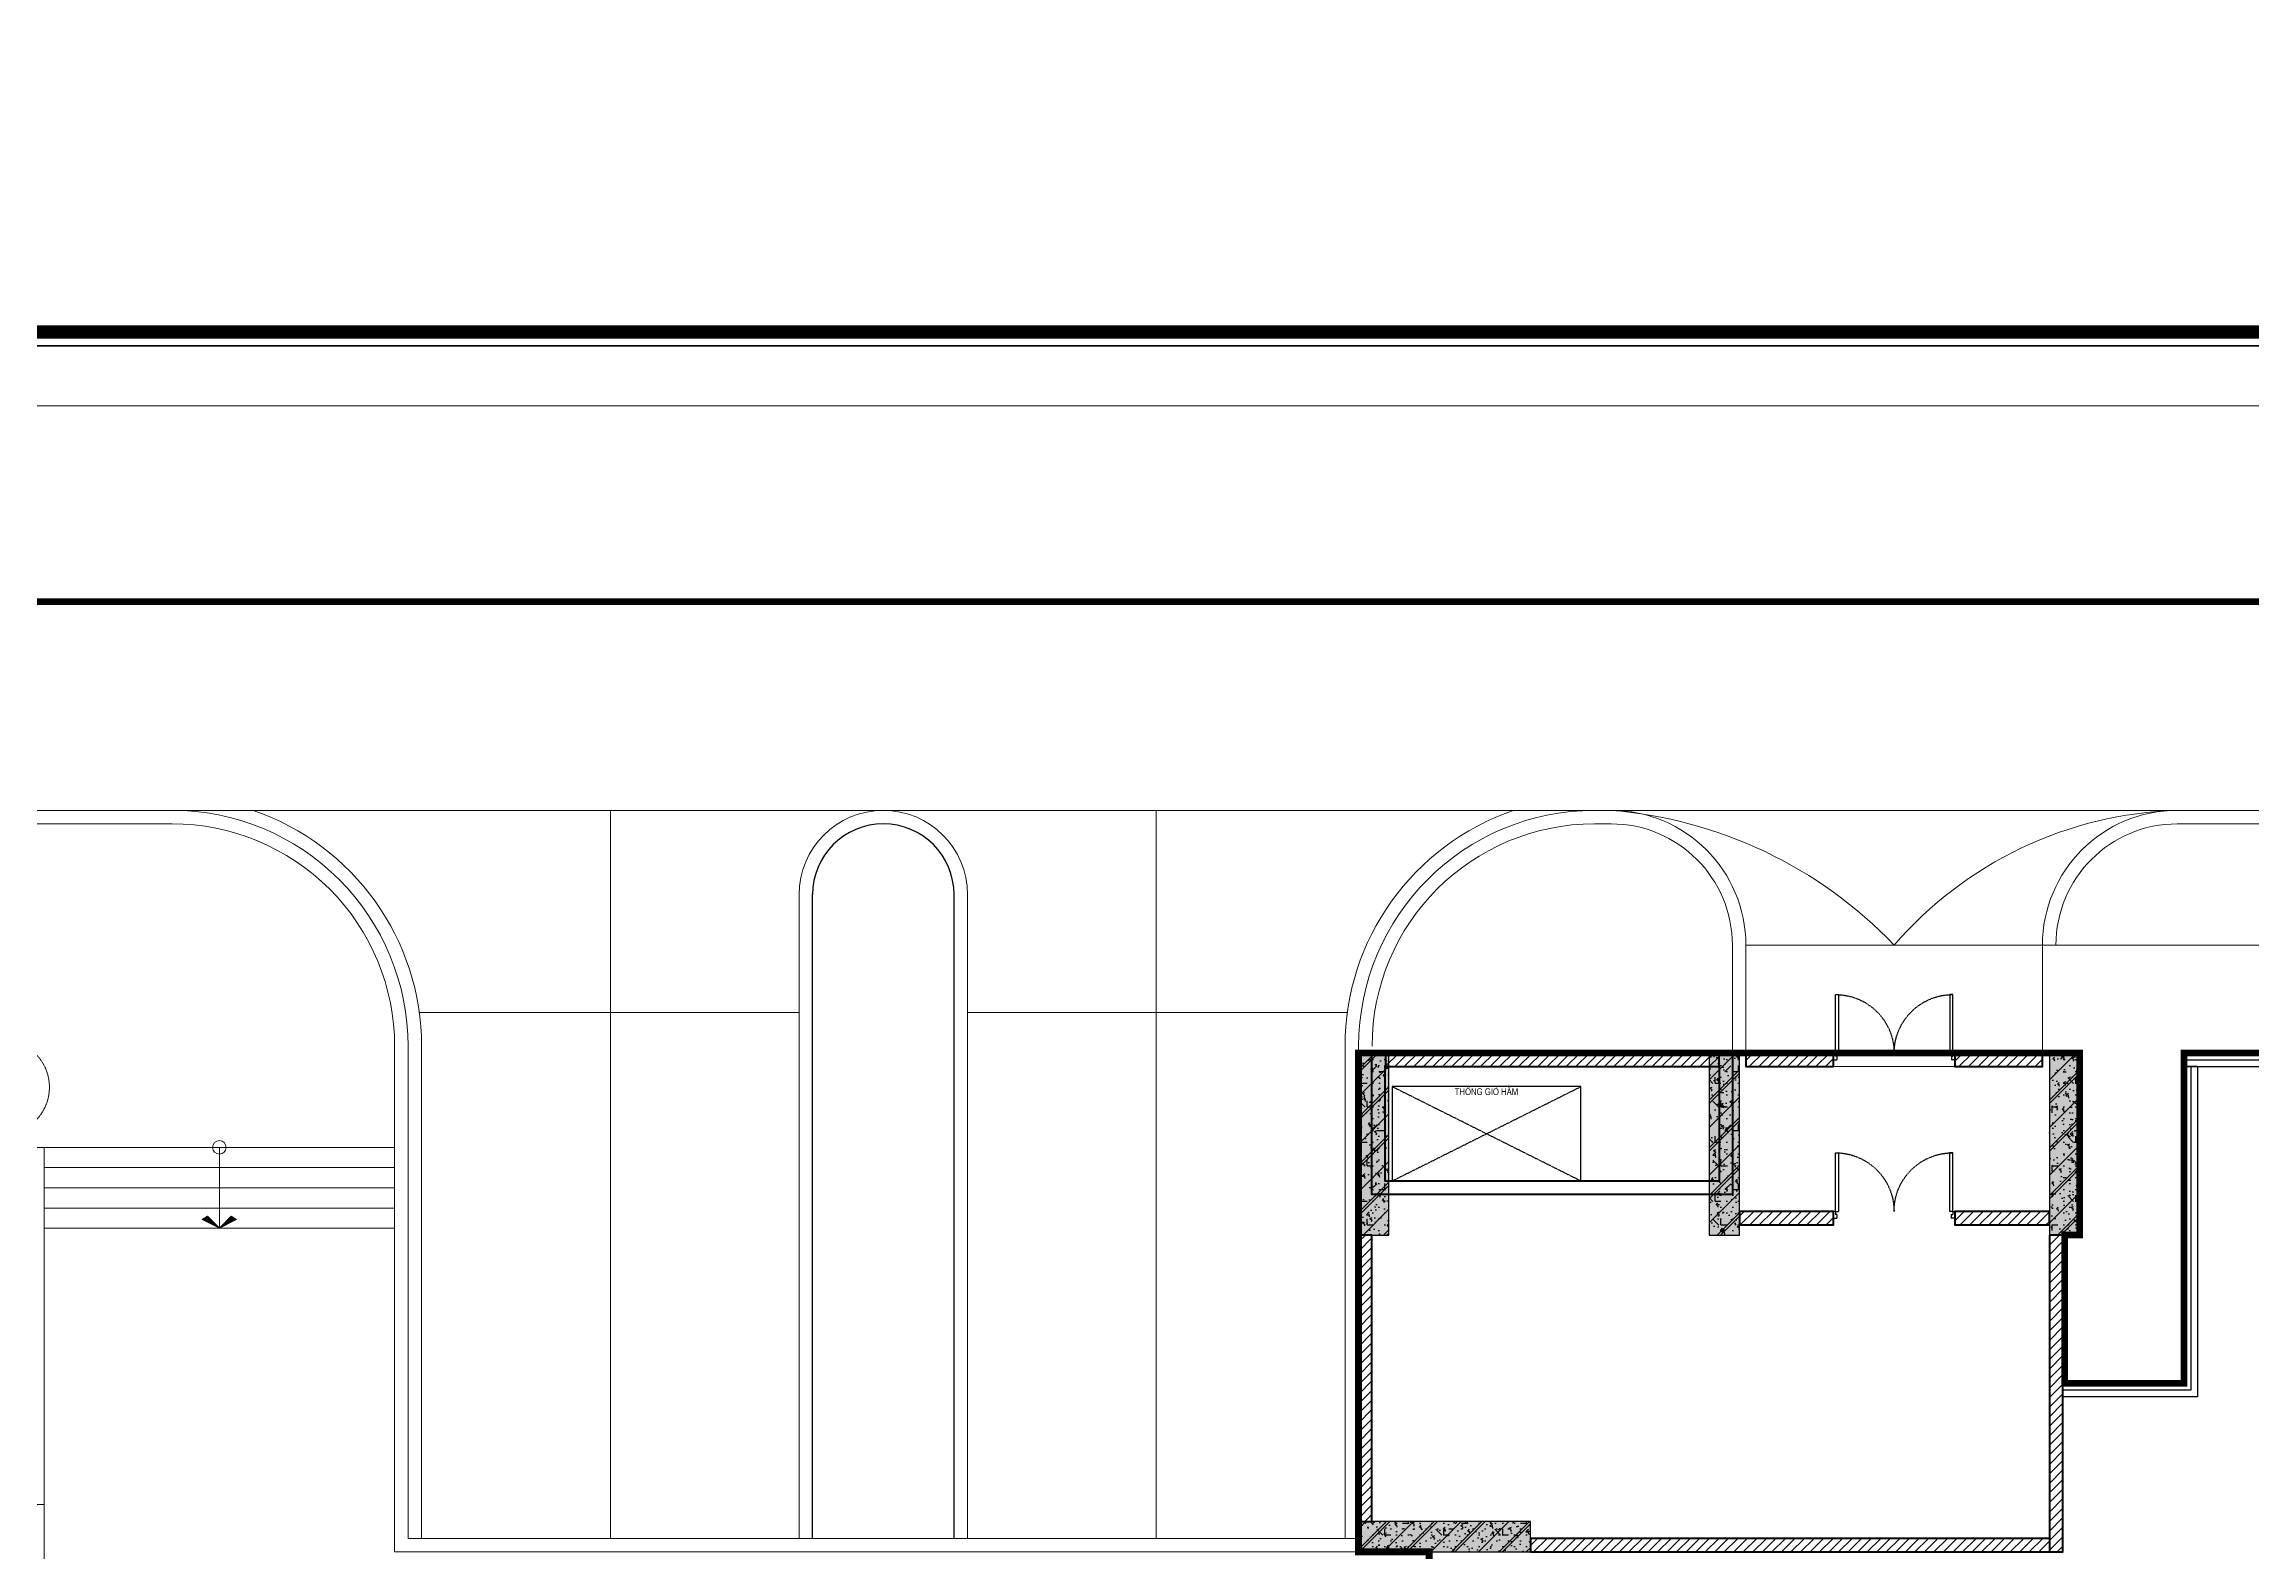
# Model space of a CAD drawing. Header units: millimetres. Extents: x 379264 to 1158416, y -283062 to 356890.
# Drawn here: x 809056 to 809711, y -4892 to -4445 of the extents above; entities that cross this region are included whole.
import ezdxf
from ezdxf.enums import TextEntityAlignment as Align

# ---------------------------------------------------------------- set-up
doc = ezdxf.new("R2010")
doc.units = ezdxf.units.MM
for name, pattern in [('keyplan TANG 1$0$Core 1A$0$Hidden10.5', [1.5, 1, -0.5]), ('keyplan TANG 1$0$HTT Hidden 10.5', [1.5, 1, -0.5]), ('keyplan TANG 1$0$mb tang 1 TWB$0$Hidden10.5', [1.5, 1, -0.5]), ('keyplan TANG 1$0$Ranh dat$0$HTT Divide', [18, 10, -2, 1, -2, 1, -2]), ('keyplan TANG 1$0$Ranh dat$0$HTT Hidden 21', [3, 2, -1]), ('keyplan TANG 1$0$WC Vphong$0$Hidden', [7.143750000000001, 4.7625, -2.38125])]:
    doc.linetypes.add(name, pattern=pattern)
for name, color, linetype in [('11PM. DIM', 2, 'Continuous'), ('BLOCK A - CHI TIET THANG 4$0$DnW', 20, 'Continuous'), ('keyplan TANG 1$0$Concrete Line', 250, 'Continuous'), ('keyplan TANG 1$0$mb tang 1 TWB$0$Brick Wall', 250, 'Continuous'), ('keyplan TANG 1$0$mb tang 1 TWB$0$Curtain Line', 250, 'Continuous'), ('keyplan TANG 1$0$mb tang 1 TWB$0$Door', 250, 'Continuous'), ('keyplan TANG 1$0$mb tang 1 TWB$0$Glass', 250, 'Continuous'), ('keyplan TANG 1$0$mb tang 1 TWB$0$Wall Hatch', 250, 'Continuous'), ('keyplan TANG 1$0$MB_Cot tang 1$0$Concrete Hatch', 250, 'Continuous'), ('keyplan TANG 1$0$MB_Cot tang 1$0$Concrete Line', 250, 'Continuous'), ('keyplan TANG 1$0$MB_Cot tang 1$0$Concrete Solid', 250, 'Continuous'), ('keyplan TANG 1$0$Opening Hidden', 250, 'keyplan TANG 1$0$Core 1A$0$Hidden10.5'), ('keyplan TANG 1$0$Opening Line', 250, 'Continuous'), ('keyplan TANG 1$0$Opening Text', 250, 'Continuous'), ('keyplan TANG 1$0$Ramp Line', 250, 'Continuous'), ('keyplan TANG 1$0$Vat dung', 250, 'keyplan TANG 1$0$HTT Hidden 10.5')]:
    doc.layers.add(name, color=color, linetype=linetype)
for name, color, linetype, lineweight in [('keyplan TANG 1$0$Cau thang', 250, 'Continuous', 15), ('keyplan TANG 1$0$Hatch vat lieu', 250, 'Continuous', 5), ('keyplan TANG 1$0$mb tang 1 TWB$0$Wall Line', 250, 'Continuous', 70), ('keyplan TANG 1$0$Net cat Tuong', 250, 'Continuous', 40), ('keyplan TANG 1$0$Net Thay khac', 250, 'Continuous', 15), ('keyplan TANG 1$0$Net thay Tuong', 250, 'Continuous', 20), ('keyplan TANG 1$0$Ramp doc', 250, 'Continuous', 5), ('keyplan TANG 1$0$Ranh dat$0$CGXD', 250, 'keyplan TANG 1$0$Ranh dat$0$HTT Hidden 21', 40), ('keyplan TANG 1$0$Ranh dat$0$Ranh dat', 250, 'keyplan TANG 1$0$Ranh dat$0$HTT Divide', 40), ('keyplan TANG 1$0$Thiet bi Ve Sinh', 250, 'Continuous', 9)]:
    doc.layers.add(name, color=color, linetype=linetype, lineweight=lineweight)
doc.styles.add('keyplan TANG 1$0$VNI-HelveC', font='VHELVCN_0.TTF')

# ---------------------------------------------------------------- blocks, each defined once
blk = doc.blocks.new('*U32')
at = {"layer": 'keyplan TANG 1$0$Opening Hidden'}
for p, q in [((0, 0), (2800, 1399.999999973756)), ((2800, 0), (0, 1399.999999973756))]:
    blk.add_line(p, q, dxfattribs=at)
at = {"layer": 'keyplan TANG 1$0$Opening Line'}
blk.add_lwpolyline([(0, 0), (2800, 5.684341886080801e-14), (2800, 1399.999999973756), (0, 1399.999999973756)], close=True, dxfattribs=at)
at = {"layer": 'keyplan TANG 1$0$Opening Text', "style": 'keyplan TANG 1$0$VNI-HelveC'}
blk.add_attdef('OPENING', text='', height=100, dxfattribs=at).set_placement((1400.004036636092, 1325.000000000007), align=Align.MIDDLE_CENTER)
blk = doc.blocks.new('keyplan TANG 1$0$A$Cec98b088')
at = {"layer": 'keyplan TANG 1$0$Net cat Tuong'}
for points in [[(77045.45460955921, 153300.0000088457), (82400.00000156723, 153300.0000087093), (82400.00000013634, 151201.499998129), (77045.45460812832, 151201.4999982654)], [(77245.45460955921, 153100.0000088457), (82200.00000156723, 153100.0000087093), (82200.00000013634, 151401.499998129), (77245.45460812832, 151401.4999982654)]]:
    blk.add_lwpolyline(points, close=True, dxfattribs=at)
at = {"layer": 'keyplan TANG 1$0$Opening Line'}
blk.add_blockref('*U32', (77348.4865502048, 151401.4999982654), dxfattribs=at).add_auto_attribs({'OPENING': 'THOÂNG GIOÙ HAÀM'})
blk = doc.blocks.new('keyplan TANG 1$0$A_Tang Tret$0$HANDYCAPE SYMBOL')
for p, q in [((-40.00000003725289, 139.9999997811392), (-40.00000006635672, 179.9999997019767)), ((80.00000004540196, 179.9999998183921), (-40.00000006635672, 179.9999997019767)), ((80.00000004540196, 179.9999998183921), (79.99999998719431, 259.9999996600673)), ((120.0000000086147, 139.9999999925494, -9.807177236e-07), (119.9999999580905, 300.0000000465661)), ((-103.0940107593778, 99.99999974388628), (-181.0380745884031, -35.00307914009318)), ((-79.99999998719431, 59.99999982304872), (-138.4016711136792, -41.15466185857075)), ((80.00000007450578, 99.99999974388628), (-103.0940107593778, 99.99999974388628)), ((131.3344158846885, 59.99999970005593), (-79.99999998719431, 59.99999982304872)), ((79.99999998719431, 139.9999997811392), (-40.00000003725289, 139.9999997811392)), ((80.00000007450578, 99.99999974388628), (79.99999998719431, 139.9999997811392))]:
    blk.add_line(p, q)
for centre, radius, start, end in [((79.99999995809048, 300.0000000465661), 40, 3.3350533e-09, 270.0000000133402), ((0, 0), 184.3908891458577, 190.9429129415675, 49.39870536295375), ((0, 0), 144.3908891458577, 196.5601975661606, 24.55324446938323)]:
    blk.add_arc(centre, radius, start, end)
blk = doc.blocks.new('keyplan TANG 1$0$dsb')
at = {"layer": 'keyplan TANG 1$0$Thiet bi Ve Sinh', "linetype": 'keyplan TANG 1$0$WC Vphong$0$Hidden', "ltscale": 0.2}
blk.add_circle((41954.94898165914, 29048.92598197549), 700.0000000000001, dxfattribs=at)
at = {"layer": 'keyplan TANG 1$0$Vat dung', "extrusion": (0, 0, -1), "xscale": 2, "yscale": 2, "zscale": -2}
blk.add_blockref('keyplan TANG 1$0$A_Tang Tret$0$HANDYCAPE SYMBOL', (-42029.4761099754, 28952.89291751558), dxfattribs=at)
blk = doc.blocks.new('*U95')
at = {"layer": 'keyplan TANG 1$0$mb tang 1 TWB$0$Wall Hatch'}
h = blk.add_hatch(dxfattribs=at)
h.set_pattern_fill('LINE10', color=256, scale=100, angle=45, style=0, pattern_type=2)
h.set_pattern_definition([(45, (150, 4200), (-70.71067811865474, 70.71067811865476), [])])
h.paths.add_polyline_path([(0, 4250), (0, 0), (200, -1.13686837721616e-13), (200, 4250)])
at = {"layer": 'keyplan TANG 1$0$mb tang 1 TWB$0$Wall Line'}
blk.add_lwpolyline([(0, 4250), (0, 0), (200, -1.13686837721616e-13), (200, 4250)], close=True, dxfattribs=at)
blk = doc.blocks.new('*U96')
at = {"layer": 'keyplan TANG 1$0$mb tang 1 TWB$0$Wall Hatch'}
h = blk.add_hatch(dxfattribs=at)
h.set_pattern_fill('LINE10', color=256, scale=100, angle=45, style=0, pattern_type=2)
h.set_pattern_definition([(45, (150, 4650), (-70.71067811865474, 70.71067811865476), [])])
h.paths.add_polyline_path([(0, 4700), (0, 0), (200, -1.13686837721616e-13), (200, 4700)])
at = {"layer": 'keyplan TANG 1$0$mb tang 1 TWB$0$Wall Line'}
blk.add_lwpolyline([(0, 4700), (0, 0), (200, -1.13686837721616e-13), (200, 4700)], close=True, dxfattribs=at)
blk = doc.blocks.new('*U93')
at = {"layer": 'keyplan TANG 1$0$mb tang 1 TWB$0$Wall Hatch'}
h = blk.add_hatch(dxfattribs=at)
h.set_pattern_fill('LINE10', color=256, scale=100, angle=45, style=0, pattern_type=2)
h.set_pattern_definition([(45, (-2300.000000000001, 7349.999999999999), (-70.71067811865474, 70.71067811865476), [])])
h.paths.add_polyline_path([(4950, -1.103117597267555e-12), (0, 0), (-1.580957587066223e-13, -200.0000000000001), (4950, -200.0000000000012)])
at = {"layer": 'keyplan TANG 1$0$mb tang 1 TWB$0$Wall Line'}
blk.add_lwpolyline([(4950, -1.103117597267555e-12), (0, 0), (-1.580957587066223e-13, -200.0000000000001), (4950, -200.0000000000012)], close=True, dxfattribs=at)
blk = doc.blocks.new('*U94')
at = {"layer": 'keyplan TANG 1$0$mb tang 1 TWB$0$Wall Hatch'}
h = blk.add_hatch(dxfattribs=at)
h.set_pattern_fill('LINE10', color=256, scale=100, angle=45, style=0, pattern_type=2)
h.set_pattern_definition([(45, (454.9999999999991, 7349.999999999999), (-70.71067811865474, 70.71067811865476), [])])
h.paths.add_polyline_path([(7705, -1.714184350021242e-12), (0, 0), (-1.580957587066223e-13, -200.0000000000001), (7705, -200.0000000000018)])
at = {"layer": 'keyplan TANG 1$0$mb tang 1 TWB$0$Wall Line'}
blk.add_lwpolyline([(7705, -1.714184350021242e-12), (0, 0), (-1.580957587066223e-13, -200.0000000000001), (7705, -200.0000000000018)], close=True, dxfattribs=at)
blk = doc.blocks.new('*U1409')
at = {"layer": 'keyplan TANG 1$0$mb tang 1 TWB$0$Wall Hatch'}
h = blk.add_hatch(dxfattribs=at)
h.set_pattern_fill('LINE10', color=256, scale=100, angle=45, style=0, pattern_type=2)
h.set_pattern_definition([(45, (-5950.000000000001, 7350), (-70.71067811865474, 70.71067811865476), [])])
h.paths.add_polyline_path([(1300, -2.788880237858393e-13), (0, 0), (-1.580957587066223e-13, -200.0000000000001), (1300, -200.0000000000004)])
at = {"layer": 'keyplan TANG 1$0$mb tang 1 TWB$0$Wall Line'}
blk.add_lwpolyline([(1300, -2.788880237858393e-13), (0, 0), (-1.580957587066223e-13, -200.0000000000001), (1300, -200.0000000000004)], close=True, dxfattribs=at)
blk = doc.blocks.new('keyplan TANG 1$0$mb tang 1 TWB$0$Door 1800-1')
at = {"color": 0, "linetype": 'ByBlock'}
for p, q in [((29.99999962575384, 100.0000000003201), (29.9999996257684, 970.0000000003201)), ((29.9999996257684, 970.0000000003201), (74.9999996257684, 970.0000000003201)), ((74.9999996257684, 970.0000000003201), (74.99999962575384, 100.0000000003201)), ((1724.999999999985, 970.0000000003201), (1725, 100.0000000003201)), ((1769.999999999985, 970.0000000003201), (1724.999999999985, 970.0000000003201)), ((1770, 100.0000000003201), (1769.999999999985, 970.0000000003201)), ((29.99999962575384, 100.0000000003201), (-3.742461558431387e-07, 100.000000000131)), ((-3.742461558431387e-07, 100.000000000131), (0, 0)), ((0, 0), (50, 4.074536263942719e-10)), ((29.99999962575384, 100.0000000003201), (29.99999979416316, 55.00000000033469)), ((29.99999962575384, 100.0000000003201), (74.99999962575384, 100.0000000003201)), ((49.99999979417771, 55.00000000046566), (29.99999979416316, 55.00000000033469)), ((49.99999979417771, 55.00000000046566), (50, 4.074536263942719e-10)), ((1770, 100.0000000003201), (1725, 100.0000000003201)), ((1749.999999831576, 55.00000000046566), (1769.999999831591, 55.00000000033469)), ((1749.999999831576, 55.00000000046566), (1749.999999625754, 4.074536263942719e-10)), ((1799.999999625754, 0), (1749.999999625754, 4.074536263942719e-10)), ((1770, 100.0000000003201), (1800, 100.000000000131)), ((1770, 100.0000000003201), (1769.999999831591, 55.00000000033469)), ((1800, 100.000000000131), (1799.999999625754, 0))]:
    blk.add_line(p, q, dxfattribs=at)
at = {"color": 0, "linetype": 'keyplan TANG 1$0$mb tang 1 TWB$0$Hidden10.5'}
for centre, start, end in [((29.99999962575384, 100.0000000003201), 0, 90), ((1770, 100.0000000003201), 90, 180)]:
    blk.add_arc(centre, 870.0000001871231, start, end, dxfattribs=at)
blk = doc.blocks.new('*U1410')
at = {"layer": 'keyplan TANG 1$0$mb tang 1 TWB$0$Door'}
blk.add_blockref('keyplan TANG 1$0$mb tang 1 TWB$0$Door 1800-1', (0, 0), dxfattribs=at)
blk = doc.blocks.new('*U97')
at = {"layer": 'keyplan TANG 1$0$mb tang 1 TWB$0$Wall Hatch'}
h = blk.add_hatch(dxfattribs=at)
h.set_pattern_fill('LINE10', color=256, scale=100, angle=45, style=0, pattern_type=2)
h.set_pattern_definition([(45, (-5855.000000000001, 7350), (-70.71067811865474, 70.71067811865476), [])])
h.paths.add_polyline_path([(1395, -2.930988785010413e-13), (0, 0), (-1.580957587066223e-13, -200.0000000000001), (1395, -200.0000000000004)])
at = {"layer": 'keyplan TANG 1$0$mb tang 1 TWB$0$Wall Line'}
blk.add_lwpolyline([(1395, -2.930988785010413e-13), (0, 0), (-1.580957587066223e-13, -200.0000000000001), (1395, -200.0000000000004)], close=True, dxfattribs=at)
blk = doc.blocks.new('*U98')
at = {"layer": 'keyplan TANG 1$0$mb tang 1 TWB$0$Wall Hatch'}
h = blk.add_hatch(dxfattribs=at)
h.set_pattern_fill('LINE10', color=256, scale=100, angle=45, style=0, pattern_type=2)
h.set_pattern_definition([(45, (-5845.000000000001, 7350), (-70.71067811865474, 70.71067811865476), [])])
h.paths.add_polyline_path([(1405, -3.073097332162433e-13), (0, 0), (-1.580957587066223e-13, -200.0000000000001), (1405, -200.0000000000004)])
at = {"layer": 'keyplan TANG 1$0$mb tang 1 TWB$0$Wall Line'}
blk.add_lwpolyline([(1405, -3.073097332162433e-13), (0, 0), (-1.580957587066223e-13, -200.0000000000001), (1405, -200.0000000000004)], close=True, dxfattribs=at)
blk = doc.blocks.new('*U1396')
at = {"layer": 'keyplan TANG 1$0$MB_Cot tang 1$0$Concrete Hatch'}
h = blk.add_hatch(dxfattribs=at)
h.set_pattern_fill('CONCRETE', color=256, scale=50, style=0, pattern_type=2)
h.set_pattern_definition([(45, (-100, -2450), (-176.7766952966369, 176.7766952966369), []), (45, (-100, -2400), (-353.5533905932737, 353.5533905932738), []), (49.99999999999999, (-100, -2450), (358.6300913003767, -31.37606749129755), [37.5, -412.5]), (355, (-100, -2450), (-69.3756668065, 376.0960668500059), [30, -330]), (100.4514, (-70.11416, -2452.61467), (289.2546908570108, 344.7197710304768), [31.870095, -350.571056]), (46.18420000000001, (-100, -2350), (533.6205243128222, -82.75950716450905), [56.25, -618.75]), (96.6356, (-55.53162750000001, -2356.8966535), (467.3313527743517, 487.0589354502209), [47.805144, -525.8565]), (351.1842, (-100, -2350), (467.3309725668136, 487.0593004626623), [45, -495]), (21, (-50, -2375), (298.4535260592309, -201.3094453326694), [37.5, -412.5]), (326.0000000000001, (-50, -2375), (121.6576659607909, 362.5750225234265), [30, -330]), (71.4514, (-25.1288835, -2391.775803), (420.111314290745, 161.2652483549762), [31.870095, -350.571056]), (37.50000000000001, (-100, -2450), (6.079927658645334, 166.4469269156558), [0, -326, 0, -335, 0, -331.25]), (7.499999999999999, (-100, -2450), (131.5347687210743, 197.2058559411801), [0, -191, 0, -318.5, 0, -126.25]), (327.5, (-211.5, -2450), (266.9112180862045, -11.2774358671899), [0, -125, 0, -390, 0, -517.5]), (317.5, (-261.5, -2450), (291.5930846711931, 50.05249116615882), [0, -162.5, 0, -259, 0, -367.5]), (0, (75, -2275), (0, 875), [87.5, -787.5]), (0, (337.5, -2100), (0, 875), [87.5, -787.5]), (0, (162.5, -1750), (0, 875), [87.5, -350, 87.5, -350]), (90, (75, -2275), (-875, 5.35782974626967e-14), [87.5, -787.5]), (90, (162.5, -1750), (-875, 5.35782974626967e-14), [87.5, -787.5]), (90, (425, -2100), (-875, 5.35782974626967e-14), [87.5, -787.5]), (90, (600, -1837.5), (-875, 5.35782974626967e-14), [87.5, -787.5]), (135, (162.5, -2275), (-875.016357447105, 8.881784197001252e-14), [123.76, -1113.7]), (135, (250, -1750), (-875.016357447105, 8.881784197001252e-14), [123.76, -1113.7]), (45, (337.5, -2100), (8.881784197001252e-14, 875.016357447105), [123.76, -247.485, 123.76, -742.455]), (0, (-275, -2450), (87.5, 87.5), [-175, 0])])
h.paths.add_polyline_path([(-250, 150), (-250, -2550), (200, -2550), (200, 150)])
at = {"layer": 'keyplan TANG 1$0$MB_Cot tang 1$0$Concrete Solid'}
blk.add_hatch(color=256, dxfattribs=at).paths.add_polyline_path([(-250, 150), (-250, -2550), (200, -2550), (200, 150)])
at = {"layer": 'keyplan TANG 1$0$MB_Cot tang 1$0$Concrete Line'}
blk.add_lwpolyline([(-250, 150), (-250, -2550), (200, -2550), (200, 150)], close=True, dxfattribs=at)
blk = doc.blocks.new('*U57')
at = {"layer": 'keyplan TANG 1$0$MB_Cot tang 1$0$Concrete Hatch'}
h = blk.add_hatch(dxfattribs=at)
h.set_pattern_fill('CONCRETE', color=256, scale=50, style=0, pattern_type=2)
h.set_pattern_definition([(45, (0, -2450), (-176.7766952966369, 176.7766952966369), []), (45, (0, -2400), (-353.5533905932737, 353.5533905932738), []), (49.99999999999999, (0, -2450), (358.6300913003767, -31.37606749129755), [37.5, -412.5]), (355, (0, -2450), (-69.3756668065, 376.0960668500059), [30, -330]), (100.4514, (29.88584, -2452.61467), (289.2546908570108, 344.7197710304768), [31.870095, -350.571056]), (46.18420000000001, (0, -2350), (533.6205243128222, -82.75950716450905), [56.25, -618.75]), (96.6356, (44.46837249999999, -2356.8966535), (467.3313527743517, 487.0589354502209), [47.805144, -525.8565]), (351.1842, (0, -2350), (467.3309725668136, 487.0593004626623), [45, -495]), (21, (50, -2375), (298.4535260592309, -201.3094453326694), [37.5, -412.5]), (326.0000000000001, (50, -2375), (121.6576659607909, 362.5750225234265), [30, -330]), (71.4514, (74.8711165, -2391.775803), (420.111314290745, 161.2652483549762), [31.870095, -350.571056]), (37.50000000000001, (0, -2450), (6.079927658645334, 166.4469269156558), [0, -326, 0, -335, 0, -331.25]), (7.499999999999999, (0, -2450), (131.5347687210743, 197.2058559411801), [0, -191, 0, -318.5, 0, -126.25]), (327.5, (-111.5, -2450), (266.9112180862045, -11.2774358671899), [0, -125, 0, -390, 0, -517.5]), (317.5, (-161.5, -2450), (291.5930846711931, 50.05249116615882), [0, -162.5, 0, -259, 0, -367.5]), (0, (175, -2275), (0, 875), [87.5, -787.5]), (0, (437.5, -2100), (0, 875), [87.5, -787.5]), (0, (262.5, -1750), (0, 875), [87.5, -350, 87.5, -350]), (90, (175, -2275), (-875, 5.35782974626967e-14), [87.5, -787.5]), (90, (262.5, -1750), (-875, 5.35782974626967e-14), [87.5, -787.5]), (90, (525, -2100), (-875, 5.35782974626967e-14), [87.5, -787.5]), (90, (700, -1837.5), (-875, 5.35782974626967e-14), [87.5, -787.5]), (135, (262.5, -2275), (-875.016357447105, 8.881784197001252e-14), [123.76, -1113.7]), (135, (350, -1750), (-875.016357447105, 8.881784197001252e-14), [123.76, -1113.7]), (45, (437.5, -2100), (8.881784197001252e-14, 875.016357447105), [123.76, -247.485, 123.76, -742.455]), (0, (-175, -2450), (87.5, 87.5), [-175, 0])])
h.paths.add_polyline_path([(-200, 150), (-200, -2550), (250, -2550), (250, 150)])
at = {"layer": 'keyplan TANG 1$0$MB_Cot tang 1$0$Concrete Solid'}
blk.add_hatch(color=256, dxfattribs=at).paths.add_polyline_path([(-200, 150), (-200, -2550), (250, -2550), (250, 150)])
at = {"layer": 'keyplan TANG 1$0$MB_Cot tang 1$0$Concrete Line'}
blk.add_lwpolyline([(-200, 150), (-200, -2550), (250, -2550), (250, 150)], close=True, dxfattribs=at)
blk = doc.blocks.new('*U1389')
at = {"layer": 'keyplan TANG 1$0$MB_Cot tang 1$0$Concrete Hatch'}
h = blk.add_hatch(dxfattribs=at)
h.set_pattern_fill('CONCRETE', color=256, scale=50, style=0, pattern_type=2)
h.set_pattern_definition([(45, (2000, -399.9999999999998), (-176.7766952966369, 176.7766952966369), []), (45, (2000, -349.9999999999998), (-353.5533905932737, 353.5533905932738), []), (49.99999999999999, (2000, -399.9999999999998), (358.6300913003767, -31.37606749129755), [37.5, -412.5]), (355, (2000, -399.9999999999998), (-69.3756668065, 376.0960668500059), [30, -330]), (100.4514, (2029.88584, -402.6146699999998), (289.2546908570108, 344.7197710304768), [31.870095, -350.571056]), (46.18420000000001, (2000, -299.9999999999998), (533.6205243128222, -82.75950716450905), [56.25, -618.75]), (96.6356, (2044.4683725, -306.8966534999998), (467.3313527743517, 487.0589354502209), [47.805144, -525.8565]), (351.1842, (2000, -299.9999999999998), (467.3309725668136, 487.0593004626623), [45, -495]), (21, (2050, -324.9999999999998), (298.4535260592309, -201.3094453326694), [37.5, -412.5]), (326.0000000000001, (2050, -324.9999999999998), (121.6576659607909, 362.5750225234265), [30, -330]), (71.4514, (2074.8711165, -341.7758029999998), (420.111314290745, 161.2652483549762), [31.870095, -350.571056]), (37.50000000000001, (2000, -399.9999999999998), (6.079927658645334, 166.4469269156558), [0, -326, 0, -335, 0, -331.25]), (7.499999999999999, (2000, -399.9999999999998), (131.5347687210743, 197.2058559411801), [0, -191, 0, -318.5, 0, -126.25]), (327.5, (1888.5, -399.9999999999998), (266.9112180862045, -11.2774358671899), [0, -125, 0, -390, 0, -517.5]), (317.5, (1838.5, -399.9999999999998), (291.5930846711931, 50.05249116615882), [0, -162.5, 0, -259, 0, -367.5]), (0, (2175, -224.9999999999998), (0, 875), [87.5, -787.5]), (0, (2437.5, -49.99999999999983), (0, 875), [87.5, -787.5]), (0, (2262.5, 300.0000000000002), (0, 875), [87.5, -350, 87.5, -350]), (90, (2175, -224.9999999999998), (-875, 5.35782974626967e-14), [87.5, -787.5]), (90, (2262.5, 300.0000000000002), (-875, 5.35782974626967e-14), [87.5, -787.5]), (90, (2525, -49.99999999999983), (-875, 5.35782974626967e-14), [87.5, -787.5]), (90, (2700, 212.5000000000002), (-875, 5.35782974626967e-14), [87.5, -787.5]), (135, (2262.5, -224.9999999999998), (-875.016357447105, 8.881784197001252e-14), [123.76, -1113.7]), (135, (2350, 300.0000000000002), (-875.016357447105, 8.881784197001252e-14), [123.76, -1113.7]), (45, (2437.5, -49.99999999999983), (8.881784197001252e-14, 875.016357447105), [123.76, -247.485, 123.76, -742.455]), (0, (1825, -399.9999999999998), (87.5, 87.5), [-175, 0])])
h.paths.add_polyline_path([(-250, 50), (-250, -399.9999999999998), (2300, -399.9999999999999), (2300, 50)])
at = {"layer": 'keyplan TANG 1$0$MB_Cot tang 1$0$Concrete Solid'}
blk.add_hatch(color=256, dxfattribs=at).paths.add_polyline_path([(-250, 50), (-250, -399.9999999999998), (2300, -399.9999999999999), (2300, 50)])
at = {"layer": 'keyplan TANG 1$0$MB_Cot tang 1$0$Concrete Line'}
blk.add_lwpolyline([(-250, 50), (-250, -399.9999999999998), (2300, -399.9999999999999), (2300, 50)], close=True, dxfattribs=at)
blk = doc.blocks.new('keyplan TANG 1')
at = {"layer": 'keyplan TANG 1$0$Cau thang'}
for points in [[(59949.99999994622, 150699.9999999999), (59694.85113378603, 150830.6397401524), (59773.70502669143, 150877.9194250376)], [(59950.00000000244, 150699.9999999999), (60205.14903619967, 150830.6394080579), (60126.2952048321, 150877.9191955767)]]:
    blk.add_hatch(color=256, dxfattribs=at).paths.add_polyline_path(points)
at = {"color": 7, "const_width": 100}
blk.add_lwpolyline([(76850.00000000146, 128825.0000012901), (76850.00000000102, 136500.0000023285), (77898.45461165837, 136500.0000023284), (77898.45461165837, 145899.9999999999), (76850.00000000105, 145899.9999999999), (76850.00000000105, 153300.0000088456), (87550, 153300.0000088456), (87550, 150600.0000088456), (87325, 150600.0000088456), (87325, 148400.0000025484), (89098.45461165832, 148400.0000025484), (89098.45461352073, 153300.0000056996), (98500.00000011947, 153300.0000056996), (98500.00000012512, 140600.0000088456), (99548.45461165824, 140600.0000088456), (99550.00000011947, 134100.0000088456), (98401.54538834281, 134100.0000088456), (98401.54538834281, 128050.0000088458)], dxfattribs=at)
at = {"layer": 'keyplan TANG 1$0$Cau thang'}
for points in [[(57350.00000000006, 151899.9999999999), (62550.00000000768, 151899.9999999999)], [(59950.00000000244, 150699.9999999999), (59949.91208753618, 151900.0274696461)], [(57350.00000000006, 151599.9999999999), (62550.00000000698, 151599.9999999999)], [(57350.00000000012, 151299.9999999999), (62550.00000000629, 151299.9999999999)], [(57350.00000000012, 150999.9999999999), (62550.00000000553, 150999.9999999999)], [(57350.00000000012, 150699.9999999999), (62550.00000000483, 150699.9999999999)], [(59949.99999994622, 150699.9999999999), (59694.85113378603, 150830.6397401524), (59773.70502669143, 150877.9194250376), (59949.99999994622, 150699.9999999999)], [(59950.00000000244, 150699.9999999999), (60205.14903619967, 150830.6394080579), (60126.2952048321, 150877.9191955767), (59950.00000000244, 150699.9999999999)]]:
    blk.add_lwpolyline(points, dxfattribs=at)
blk.add_circle((59949.91208753618, 151899.9175815798), 100.0000000000145, dxfattribs=at)
at = {"layer": 'keyplan TANG 1$0$Hatch vat lieu'}
for points in [[(101351.9884827284, 67603.43737283116, -0.1989309245650988), (103167.9182883246, 71987.94624309614), (107650.6445198833, 76470.68910999577, 0.19891306903284), (109349.4175791755, 80571.92725168241), (109349.0835498584, 153900.0127572828, 0.4142122281650553), (106549.0835498872, 156700.0000025232), (88996.7541023586, 156700.0000025232, 0.414213562373095), (87196.7541023586, 154900.0000025232, 0.414213562373095)], [(82396.7541023586, 153100.0000071154), (82396.7541023586, 154900.0000025232, 0.414213562373095), (80596.7541023586, 156700.0000025232), (80351.54534496006, 156700.0000025232, 0.4142135623730951), (77051.54534496006, 153400.0000025232, 0.4142135623730951)]]:
    blk.add_lwpolyline(points, format="xyb", dxfattribs=at)
at = {"layer": 'keyplan TANG 1$0$mb tang 1 TWB$0$Curtain Line'}
for p, q in [((89098.45461165832, 153300.0000056996), (89098.45461162031, 153200.0000056996)), ((89098.45461165832, 153300.0000056996), (95946.7541023586, 153300.0000030966)), ((95946.7541023586, 153300.0000030966), (95946.75410232058, 153200.0000030966)), ((89098.4546115823, 153100.0000056996), (89098.45461162031, 153200.0000056996)), ((89098.4546115823, 153100.0000056996), (95946.75410228258, 153100.0000030966)), ((89098.45461165832, 153100.0000023284), (89198.45461165832, 153100.0000023284)), ((89098.45461165832, 153100.0000023284), (89098.45461165832, 148400.0000025484)), ((89298.45461165832, 153100.0000023284), (89198.45461165832, 153100.0000023284)), ((89298.45461165832, 153100.0000023284), (89298.45461165832, 148200.0000025484)), ((95946.75410228258, 153100.0000030966), (95946.75410232058, 153200.0000030966)), ((89098.45461165832, 148400.0000025484), (87299.99999999997, 148400.0000025484)), ((87299.99999999997, 148400.0000025484), (87299.99999999997, 148300.0000025484)), ((87299.99999999997, 148200.0000025484), (87299.99999999997, 148300.0000025484)), ((89298.45461165832, 148200.0000025484), (87299.99999999997, 148200.0000025484))]:
    blk.add_line(p, q, dxfattribs=at)
at = {"layer": 'keyplan TANG 1$0$mb tang 1 TWB$0$Glass'}
for p, q in [((89098.45461165832, 153300.0000056996), (89098.45461165832, 153250.0000056996)), ((89098.45461165832, 153300.0000056996), (98500.00000011947, 153300.0000056996)), ((98500.00000011947, 153300.0000056996), (98500.00000011947, 140600.0000088456)), ((89098.45461165832, 153200.0000056996), (89098.45461165832, 153250.0000056996)), ((89098.45461165832, 153200.0000056996), (98400.00000011947, 153200.0000056996)), ((89098.45461165832, 153100.0000023284), (89148.45461165832, 153100.0000023284)), ((89098.45461165832, 153100.0000023284), (89098.45461165832, 148400.0000025484)), ((89198.45461165832, 153100.0000023284), (89148.45461165832, 153100.0000023284)), ((89198.45461165832, 153100.0000023284), (89198.45461165832, 148300.0000025484)), ((98400.00000011947, 153200.0000056996), (98400.00000011947, 140500.00000884556)), ((89098.45461165832, 148400.0000025484), (87299.99999999997, 148400.0000025484)), ((87299.99999999997, 148400.0000025484), (87299.99999999997, 148350.0000025484)), ((87299.99999999997, 148300.0000025484), (87299.99999999997, 148350.0000025484)), ((89198.45461165832, 148300.0000025484), (87299.99999999997, 148300.0000025484)), ((98500.00000011947, 140600.0000088456), (99548.45461165824, 140600.0000088461)), ((99548.45461165824, 140600.0000088461), (99550.00000011947, 134100.0000088456)), ((98400.00000011947, 140500.00000884556), (99448.47838403903, 140500.00000884605)), ((99448.47838403903, 140500.00000884605), (99449.97622208607, 134200.0000088456)), ((99449.97622208607, 134200.0000088456), (98301.54538834281, 134200.0000088456)), ((98301.54538834281, 134200.0000088456), (98301.54538834281, 128100.0000088458)), ((99550.00000011947, 134100.0000088456), (98401.54538834281, 134100.0000088456)), ((98401.54538834281, 134100.0000088456), (98401.54538834281, 128100.0000088458)), ((98301.54538834281, 128100.0000088458), (98301.54538834281, 127950.0000088456)), ((98401.54538834281, 128100.0000088458), (98401.54538834281, 128050.0000088456)), ((98301.54538834281, 127950.0000088456), (99450.00000011947, 127950.0000088456)), ((98401.54538834281, 128050.0000088456), (99550.00000011947, 128050.0000088456)), ((99450.00000011947, 127950.0000088456), (99450.00000011947, 121650.0000088456)), ((99550.00000011947, 128050.0000088456), (99550.00000011947, 121550.0000088456)), ((99450.00000011947, 121650.0000088456), (93800.00000000093, 121650.0000088458)), ((93800.00000000093, 121650.0000088458), (93800.00000000099, 118450.0000088458)), ((99550.00000011947, 121550.0000088456), (93900.00000000093, 121550.0000088458)), ((93900.00000000093, 121550.0000088458), (93900.00000000099, 118550.0000088458)), ((93800.00000000099, 118450.0000088458), (99448.45461165824, 118450.0000088459)), ((93900.00000000099, 118550.0000088458), (99548.45461165824, 118550.0000088459)), ((99448.45461165824, 118450.0000088459), (99448.45461165824, 112150.0000088456)), ((99548.45461165824, 118550.0000088459), (99548.45461165824, 112050.0000088456)), ((99448.45461165824, 112150.0000088456), (98301.54538834305, 112150.0000088456)), ((98301.54538834305, 112150.0000088456), (98301.54538834305, 105900.0000088456)), ((99548.45461165824, 112050.0000088456), (98401.54538834305, 112050.0000088456)), ((98401.54538834305, 112050.0000088456), (98401.54538834305, 106000.0000088456)), ((98301.54538834305, 105900.0000088456), (99448.45461165847, 105900.0000088455)), ((98401.54538834305, 106000.0000088456), (99548.45461165847, 106000.0000088455)), ((99448.45461165847, 105900.0000088455), (99448.45461165812, 99600.00000884582)), ((99548.45461165847, 106000.0000088455), (99548.45461165812, 99500.00000884582)), ((99448.45461165812, 99600.00000884582), (93801.54538834293, 99600.00000884582)), ((93801.54538834293, 99600.00000884582), (93801.54538834293, 96400.00000884593)), ((99548.45461165812, 99500.00000884582), (93901.54538834293, 99500.00000884582)), ((93901.54538834293, 99500.00000884582), (93901.54538834293, 96500.00000884593)), ((93801.54538834293, 96400.00000884593), (99448.45461165824, 96400.00000884559)), ((93901.54538834293, 96500.00000884593), (99548.45461165824, 96500.00000884559)), ((99448.45461165824, 96400.00000884559), (99448.45461165824, 90400.00000884559)), ((99548.45461165824, 96500.00000884559), (99548.45461165824, 90400.00000884559)), ((99448.45461165824, 90400.00000884559), (99498.45461165824, 90400.00000884559)), ((99548.45461165824, 90400.00000884559), (99498.45461165824, 90400.00000884559))]:
    blk.add_line(p, q, dxfattribs=at)
at = {"layer": 'keyplan TANG 1$0$Net cat Tuong'}
for p, q in [((-12366.92764274753, 83068.50567815138), (-12354.3062627773, 163998.168266699)), ((-12354.3062627773, 163998.168266699), (107549.0375790985, 163991.8171732624)), ((-12166.927645179725, 83068.4744871655), (-12154.33745298329, 163798.15767438195)), ((-12154.33745298329, 163798.15767438195), (107549.0269854099, 163791.81717354295)), ((107549.0269854099, 163791.81717354295), (107549.0322822542, 163891.81717340267)), ((107549.0375790985, 163991.8171732624), (107549.0322822542, 163891.81717340267)), ((-12366.92764274753, 83068.50567815138), (-12266.927643963627, 83068.49008265845)), ((-12166.927645179725, 83068.4744871655), (-12266.927643963627, 83068.49008265845))]:
    blk.add_line(p, q, dxfattribs=at)
at = {"layer": 'keyplan TANG 1$0$Net Thay khac'}
for p, q in [((80596.7541023586, 156900.0000025232), (88996.7541023586, 156900.0000025232)), ((82596.7541023586, 154900.0000025232), (86996.7541023586, 154900.0000025232)), ((86996.7541023586, 154900.0000025232), (86996.7541023586, 153100.0000057908)), ((76849.99999999699, 145899.9999999999), (76850.00000001457, 153400.0000025232)), ((82596.7541023586, 153100.0000071154), (86996.7541023586, 153100.0000071154)), ((62749.99999999834, 146099.9999999999), (76848.45465505555, 146099.9999999999))]:
    blk.add_line(p, q, dxfattribs=at)
for points in [[(109548.9673141796, 168266.7429933658), (109549.0297976351, 165700.0127572885, -0.4142148965823947), (106749.0297976642, 162900.0000025232), (-4407.042123987427, 162900.0000025232)], [(62750.00000001115, 146099.9999999999), (62750.00000001115, 153400.0000025127, 0.4142135623737831), (59250.00000002266, 156900.0000025094), (1301.665388513698, 156900.0000025232, 0.414213562373095), (-5198.3346114863, 150400.0000025232), (-5198.334611486411, 82749.99999999988, 0.414213562373095), (-2198.334611486411, 79749.9999999999), (31332.59717774558, 79749.9999999999)], [(101551.9884821348, 67603.45278186665, -0.1989309245650994), (103309.3399069564, 71846.52514925382), (107792.0661385263, 76329.26801616466, 0.19891306903284), (109549.4175791735, 80571.92816273798), (109549.0835498563, 153900.0136683371, 0.4142122281650546), (106549.0835498875, 156900.0000025232), (88996.7541023586, 156900.0000025232, 0.414213562373095), (86996.7541023586, 154900.0000025232)], [(82596.7541023586, 153100.0000071154), (82596.7541023586, 154900.0000025232, 0.4142135623730951), (80596.7541023586, 156900.0000025232), (80351.54534496006, 156900.0000025232, 0.414213562373095), (76851.54534496006, 153400.0000025232)], [(76849.99999999699, 145899.9999999999), (62549.9999999936, 145899.9999999999), (62550.00000001115, 153400.0000025131, 0.4142135623737835), (59250.00000002266, 156700.0000025094), (1301.665388513647, 156700.0000025232, 0.4142135623730949), (-4998.334611486301, 150400.0000025232), (-4998.334611486411, 82749.99999999988, 0.4142135623730965), (-2198.334611486411, 79949.99999999988), (31332.59717774558, 79949.9999999999)]]:
    blk.add_lwpolyline(points, format="xyb", dxfattribs=at)
at = {"layer": 'keyplan TANG 1$0$Net thay Tuong'}
blk.add_lwpolyline([(86996.754127032, 154900.3141576179), (107552.5218747883, 154899.9837582305), (107551.3152450622, 78922.3271555017)], dxfattribs=at)
at = {"layer": 'keyplan TANG 1$0$Ramp doc'}
for p, q in [((65749.99999999786, 146100.0000000052), (65750.00000001707, 156900.0000025232)), ((73849.99999999745, 146099.9999999946), (73850.00000001666, 156900.0000025232)), ((68549.99999999786, 146100.0000000002), (68550.0000000152, 155650.0000025237)), ((71049.99999999745, 146099.9999999995), (71050.0000000148, 155650.000002523)), ((62949.99999999834, 146099.9999999999), (62950.00000001544, 153400.0000025227)), ((76649.99999999747, 146099.9999999999), (76650.00000001457, 153400.0000025237))]:
    blk.add_line(p, q, dxfattribs=at)
for points in [[(59250.00000001544, 156900.0000025232), (80350.00000001457, 156900.0000025232)], [(62916.06055632426, 153899.9999999999), (68550.00000001195, 153899.9999999999)], [(71050.00000001806, 153899.9999999999), (76683.93944370474, 153899.9999999999)]]:
    blk.add_lwpolyline(points, dxfattribs=at)
for points in [[(60450.00000001698, 156900.0000025227), (65750.00000001707, 156900.0000025132), (65749.99999999786, 146100.0000000052), (62949.99999999834, 146100.0000000118), (62950.00000001544, 153400.0000025227, 0.3204650534096606), (60450.00000001698, 156900.0000025227, -6.000000000032867)], [(69799.99737563414, 156900.0000025204), (65749.99999997865, 156900.0000025132), (65749.99999999786, 146100.0000000052), (68549.99999999738, 146100.0000000118), (68550.0000000152, 155650.0000025237, -0.4142129474424523), (69799.99737563414, 156900.0000025204, 6.000000000032867)], [(69800.00262439587, 156900.0000025204), (73850.00000005135, 156900.0000025132), (73850.00000003215, 146100.0000000052), (71050.00000003263, 146100.0000000118), (71050.0000000148, 155650.0000025237, 0.4142129474424523), (69800.00262439587, 156900.0000025204, -6.000000000032867)], [(79150.00000001302, 156900.0000025227), (73850.00000001294, 156900.0000025132), (73850.00000003215, 146100.0000000052), (76650.00000003166, 146100.0000000118), (76650.00000001457, 153400.0000025227, -0.3204650534096606), (79150.00000001302, 156900.0000025227, 6.000000000032867)], [(80596.7541023586, 156900.0000025232, -0.1845243194327126), (84796.7541023586, 154900.0000025232, -0.2106282511408346), (88996.7541023586, 156900.0000025232)]]:
    blk.add_lwpolyline(points, format="xyb", dxfattribs=at)
for points in [[(56150.00000000012, 146599.9999999999), (57350.00000000012, 146599.9999999999), (57350.00000000006, 151899.9999999999), (56150.00000000006, 151899.9999999999)], [(56150.00000000012, 145399.9999999999), (57350.00000000012, 145399.9999999999), (57350.00000000012, 146599.9999999999), (56150.00000000012, 146599.9999999999)]]:
    blk.add_lwpolyline(points, close=True, dxfattribs=at)
for centre, radius, start, end in [((59250.00000001544, 153400.0000025232), 3700, 0, 71.07535558392341), ((69800.000000015, 155650.0000025234), 1249.999999999796, 0, 180), ((80350.00000001457, 153400.0000025232), 3700, 108.9246444160766, 180)]:
    blk.add_arc(centre, radius, start, end, dxfattribs=at)
at = {"layer": 'keyplan TANG 1$0$Ramp Line'}
for p, q in [((68749.99999999786, 146099.9999999999), (68750.0000000152, 155650.0000025234)), ((70849.99999999745, 146099.9999999999), (70850.0000000148, 155650.0000025234))]:
    blk.add_line(p, q, dxfattribs=at)
blk.add_arc((69800.000000015, 155650.0000025234), 1049.999999999796, 0, 180, dxfattribs=at)
at = {"layer": 'keyplan TANG 1$0$Ranh dat$0$CGXD', "ltscale": 0.1, "const_width": 99.99999999999987}
blk.add_lwpolyline([(-120672.6085753441, -1999.999999165535), (101549.9999992847, -1999.999999403954), (101552.6037964821, 159996.8385541439), (-8354.52076458931, 159998.1233597398), (-8358.646733760834, 83058.68978583813)], dxfattribs=at)
at = {"layer": 'keyplan TANG 1$0$Ranh dat$0$Ranh dat', "ltscale": 0.1, "const_width": 199.9999999999999}
blk.add_lwpolyline([(107552.6680879593, 163996.7684141397), (107549.8392677307, -11999.99999952316), (-120672.6085753441, -11999.99999928474), (-121036.9114780426, 70001.20354908705), (-12359.34739804268, 69993.09698444605), (-12354.30626320839, 163998.1701167822), (107552.6680879593, 163996.7684141397)], close=True, dxfattribs=at)
at = {"layer": 'keyplan TANG 1$0$Concrete Line'}
blk.add_blockref('keyplan TANG 1$0$A$Cec98b088', (0, -1.091393642127514e-10), dxfattribs=at)
at = {"layer": 'keyplan TANG 1$0$mb tang 1 TWB$0$Brick Wall'}
for name, p in [('*U93', (77250.00000000102, 153300.0000088456)), ('*U1409', (82596.7541023586, 153300.0002347532)), ('*U1409', (85696.75914932427, 153300.0002231515)), ('*U97', (82500, 150949.9999999999)), ('*U98', (85695, 150949.9999999999)), ('*U95', (76850.00000000105, 146350.0000088458)), ('*U96', (87100, 145900.0002347532)), ('*U94', (79400.00000000105, 146099.9999999999))]:
    blk.add_blockref(name, p, dxfattribs=at)
at = {"layer": 'keyplan TANG 1$0$mb tang 1 TWB$0$Door', "xscale": -1}
for p in [(85696.75914893893, 153197.0369004284), (85694.99999962575, 150849.9999999998)]:
    blk.add_blockref('*U1410', p, dxfattribs=at)
at = {"layer": 'keyplan TANG 1$0$MB_Cot tang 1$0$Concrete Line'}
for name, p in [('*U1396', (77100.00000000105, 153150.0000088456)), ('*U1396', (82300, 153150.0000088456)), ('*U57', (87300, 153150.0000088456)), ('*U1389', (77100.00000000105, 146299.9999999999))]:
    blk.add_blockref(name, p, dxfattribs=at)
at = {"layer": 'keyplan TANG 1$0$Net Thay khac', "xscale": -1}
blk.add_blockref('keyplan TANG 1$0$dsb', (98683.14329594345, 123744.0137999716), dxfattribs=at)
blk = doc.blocks.new('A$C4BCF64AD')
at = {"layer": 'BLOCK A - CHI TIET THANG 4$0$DnW', "xscale": 0.02, "yscale": 0.02, "zscale": 0.02}
blk.add_blockref('keyplan TANG 1', (2142.393652781146, 279.9095789425264), dxfattribs=at)

msp = doc.modelspace()

# ---------------------------------------------------------------- block references
at = {"layer": '11PM. DIM'}
msp.add_blockref('A$C4BCF64AD', (805766.3179176648, -8089.955386339218), dxfattribs=at)

doc.saveas('drawing.dxf')
